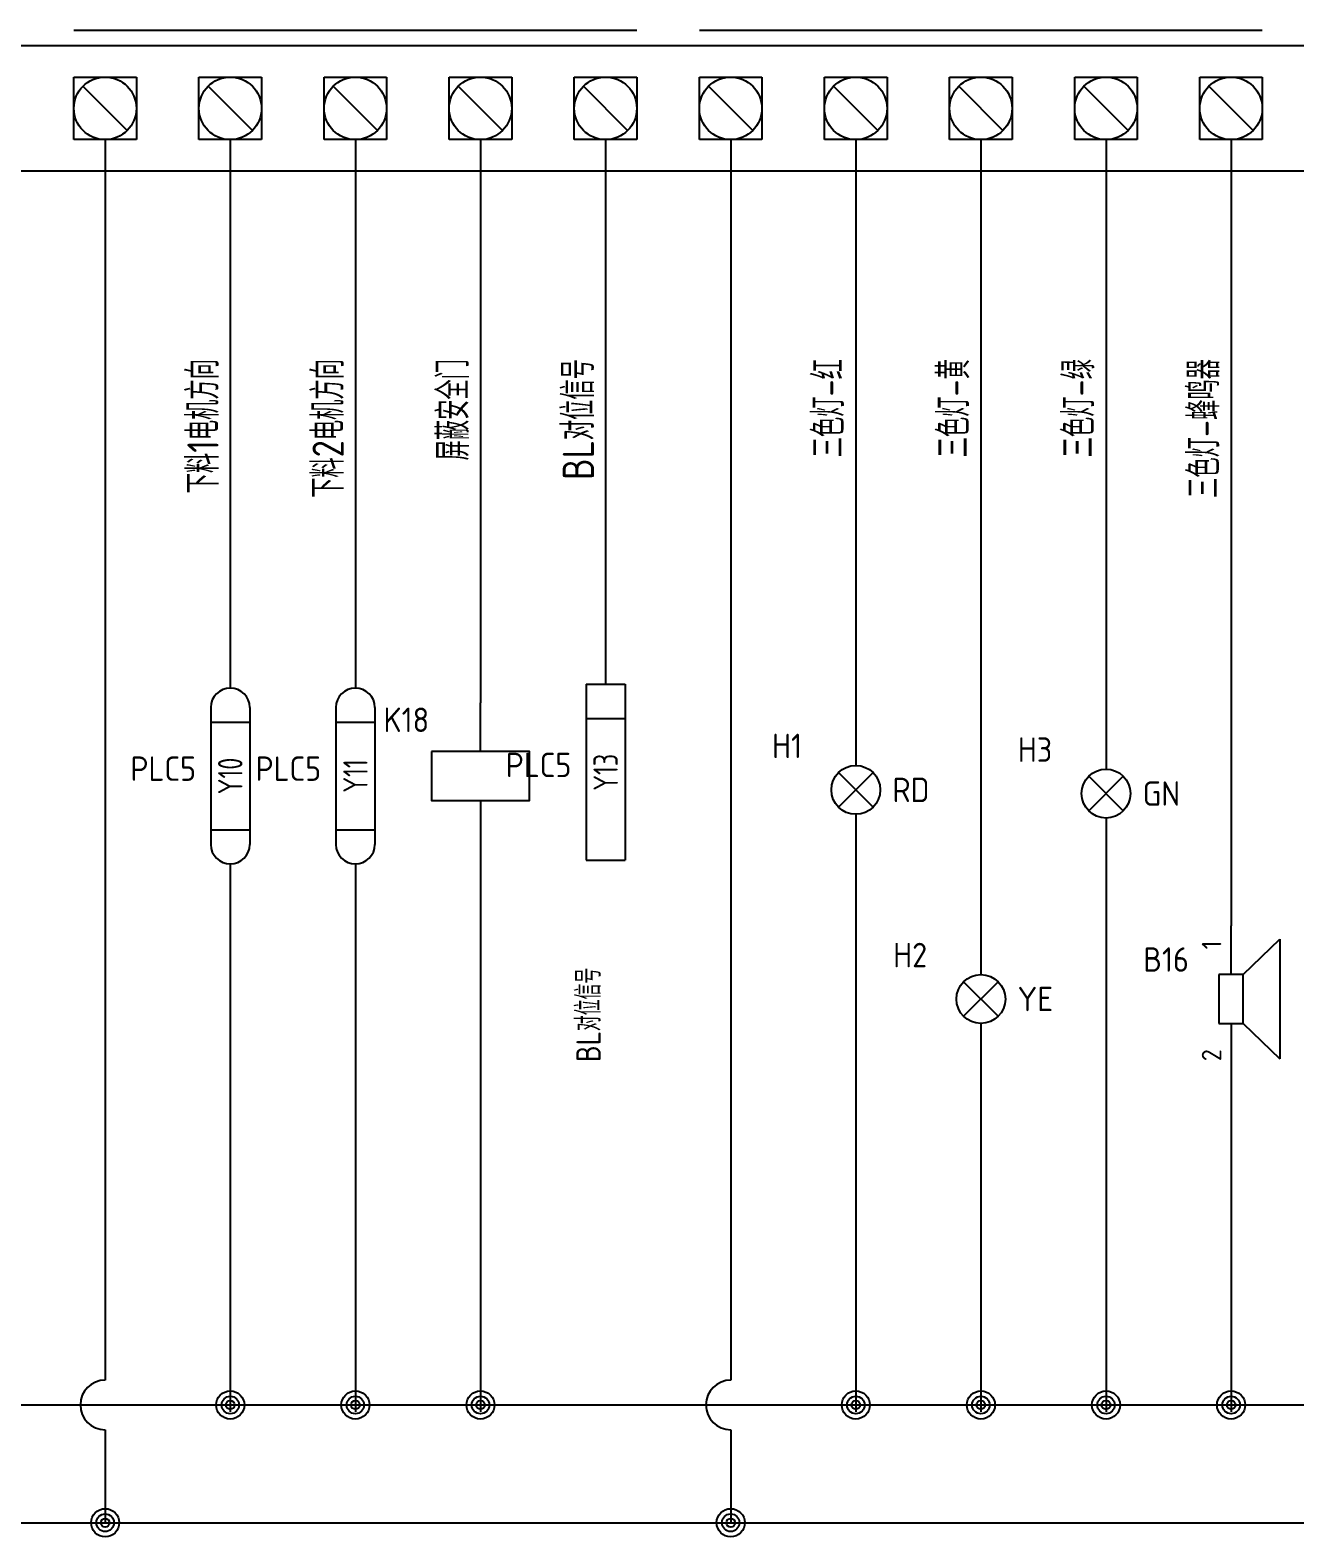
# Model space of a CAD drawing. Header units: millimetres. Extents: x 2022 to 2659, y 1263 to 1597.
# Drawn here: x 2340 to 2469.4, y 1264.4 to 1418.6 of the extents above; entities that cross this region are included whole.
import ezdxf
from ezdxf.enums import TextEntityAlignment as Align

# ---------------------------------------------------------------- set-up
doc = ezdxf.new("R2010")
doc.units = ezdxf.units.MM
for name, color, linetype in [('DESC', 150, 'Continuous'), ('MISC', 7, 'Continuous'), ('SYMS', 7, 'Continuous'), ('TAGS', 150, 'Continuous'), ('TERMS', 123, 'Continuous'), ('WIRES', 7, 'Continuous')]:
    doc.layers.add(name, color=color, linetype=linetype)
doc.styles.add('WD_IEC', font='ISOCP2.shx', dxfattribs={"height": 4, "bigfont": 'gbcbig.shx'})

# ---------------------------------------------------------------- blocks, each defined once
blk = doc.blocks.new('WDDOT')
for radius in [0.72, 0.449, 0.223]:
    blk.add_circle((0, 0), radius)
blk = doc.blocks.new('PLCIOO2TV')
for p, q in [((-2, 7), (-2, -7)), ((2, 7), (2, -7)), ((-2, 5.5), (2, 5.5)), ((-2, -5.5), (2, -5.5))]:
    blk.add_line(p, q)
for centre, start, end in [((0, 7), 0, 180), ((0, -7), 180, 0)]:
    blk.add_arc(centre, 2, start, end)
at = {"style": 'WD_IEC', "width": 0.9}
blk.add_attdef('TERMDESC01R', text='', height=2, rotation=90, dxfattribs=at).set_placement((2.25, 10), align=Align.TOP_LEFT)
at = {"style": 'WD_IEC', "width": 0.8}
for tag, height, p in [('TERM01R', 2, (0, 7.25)), ('TAGA01', 2.5, (0, 0)), ('TERM01L', 2, (0, -7.25))]:
    blk.add_attdef(tag, text='', height=height, rotation=90, dxfattribs=at).set_placement(p, align=Align.MIDDLE)
for tag, p in [('INST', (-3.5, 6.5)), ('LOC', (-3.5, 3))]:
    blk.add_attdef(tag, text='', height=2.5, dxfattribs=at).set_placement(p, align=Align.RIGHT)
at = {"style": 'WD_IEC', "flags": 1}
for tag, p in [('X2TERM01R', (0, 9)), ('X8TERM01L', (0, -9))]:
    blk.add_attdef(tag, p, '', height=0.16, dxfattribs=at)
at = {"style": 'WD_IEC', "width": 0.9}
blk.add_attdef('LINE1', text='', height=2.5, rotation=90, dxfattribs=at).set_placement((4.41, 1), align=Align.CENTER)
blk.add_attdef('LINE2', text='', height=2.5, rotation=90, dxfattribs=at).set_placement((5.02, 1), align=Align.TOP_CENTER)
at = {"style": 'WD_IEC'}
for tag, p in [('TAG1', (-3.5, -0.5)), ('XREF', (-3.5, -4.5))]:
    blk.add_attdef(tag, text='', height=2.5, dxfattribs=at).set_placement(p, align=Align.RIGHT)
at = {"linetype": 'Continuous', "style": 'WD_IEC', "flags": 9}
for tag, p in [('ASSYCODE', (-2.39, -1.18)), ('FAMILY', (-2.39, -7.68))]:
    blk.add_attdef(tag, text='', height=0.16, rotation=90, dxfattribs=at).set_placement(p, align=Align.CENTER)
at = {"style": 'WD_IEC', "width": 0.9}
blk.add_attdef('TERMDESC01L', text='', height=2, rotation=90, dxfattribs=at).set_placement((2.25, -10), align=Align.TOP_RIGHT)
at = {"style": 'WD_IEC'}
for tag, width, p in [('MFG', 0.8, (-7, -20)), ('DESC', 0.8, (-4, -20)), ('DESCA01', 0.9, (-0.5, -20)), ('DESCB01', 0.9, (2.5, -20)), ('DESCC01', 0.9, (5.5, -20)), ('DESCD01', 0.9, (8.5, -20)), ('DESCE01', 0.9, (11.5, -20)), ('CAT', 0.9, (-7, -27))]:
    blk.add_attdef(tag, text='', height=2.5, rotation=90, dxfattribs=dict(at, width=width)).set_placement(p, align=Align.RIGHT)
blk = doc.blocks.new('VCR1')
for p, q in [((0, 2.5), (0, 7.5)), ((0, -2.5), (0, -7.5))]:
    blk.add_line(p, q)
blk.add_lwpolyline([(-5, 2.5), (-5, -2.5), (5, -2.5), (5, 2.5)], close=True)
at = {"style": 'WD_IEC'}
for tag, p in [('INST', (-5.25, 11.5)), ('LOC', (-5.25, 8)), ('TAG1', (-5.25, 4.5)), ('DESC1', (-5.25, -6.85)), ('DESC2', (-5.25, -10.35)), ('DESC3', (-5.25, -13.85))]:
    blk.add_attdef(tag, text='', height=2.5, dxfattribs=at).set_placement(p, align=Align.RIGHT)
at = {"style": 'WD_IEC', "flags": 1}
for tag, p, height in [('X2TERM01', (0, 7.5), 0.32), ('X4LINK', (-5, 0), 0.32), ('X1LINK', (5, 0), 0.32), ('ASSYCODE', (1, -4), 1), ('FAMILY', (1, -5.5), 1), ('CATDESC', (1, -7), 1), ('X8TERM02', (0, -7.5), 0.32)]:
    blk.add_attdef(tag, p, '', height=height, dxfattribs=at)
at = {"style": 'WD_IEC'}
blk.add_attdef('TERM01', text='', height=2, rotation=90, dxfattribs=at).set_placement((-1, 7.5), align=Align.RIGHT)
at = {"style": 'WD_IEC', "flags": 9}
for tag, p in [('MFG', (-6, 1)), ('CAT', (-6, -1.5))]:
    blk.add_attdef(tag, text='', height=1.5, dxfattribs=at).set_placement(p, align=Align.RIGHT)
at = {"style": 'WD_IEC'}
blk.add_attdef('TERM02', (-1, -7.5), '', height=2, rotation=90, dxfattribs=at)
at = {"lineweight": 9, "style": 'WD_IEC'}
for tag, p in [('NO', (-5.5, -16.5)), ('NC', (-5.5, -20))]:
    blk.add_attdef(tag, text='', height=2.5, dxfattribs=at).set_placement(p, align=Align.TOP_RIGHT)
for tag, p in [('XREFNO', (-4, -16.5)), ('XREFNC', (-4, -20))]:
    blk.add_attdef(tag, text='', height=2.5, dxfattribs=at).set_placement(p, align=Align.TOP_LEFT)
blk = doc.blocks.new('PLCIO_XINJIE60T6')
for p, q in [((11.78, -25.4), (83.78, -25.4)), ((91.78, -25.4), (163.78, -25.4)), ((338.08, -27.4), (-104.22, -27.4)), ((11.78, -39.4), (11.78, -31.4)), ((11.78, -39.4), (11.78, -31.4)), ((11.78, -31.4), (19.78, -31.4)), ((11.78, -31.4), (19.78, -31.4)), ((12.95, -32.57), (18.61, -38.23)), ((19.78, -31.4), (19.78, -39.4)), ((19.78, -31.4), (19.78, -39.4)), ((27.78, -31.4), (35.78, -31.4)), ((27.78, -31.4), (35.78, -31.4)), ((27.78, -39.4), (27.78, -31.4)), ((27.78, -39.4), (27.78, -31.4)), ((28.95, -32.57), (34.61, -38.23)), ((35.78, -31.4), (35.78, -39.4)), ((35.78, -31.4), (35.78, -39.4)), ((43.78, -31.4), (51.78, -31.4)), ((43.78, -31.4), (51.78, -31.4)), ((43.78, -39.4), (43.78, -31.4)), ((43.78, -39.4), (43.78, -31.4)), ((44.95, -32.57), (50.61, -38.23)), ((51.78, -31.4), (51.78, -39.4)), ((51.78, -31.4), (51.78, -39.4)), ((59.78, -31.4), (67.78, -31.4)), ((59.78, -31.4), (67.78, -31.4)), ((59.78, -39.4), (59.78, -31.4)), ((59.78, -39.4), (59.78, -31.4)), ((60.95, -32.57), (66.61, -38.23)), ((67.78, -31.4), (67.78, -39.4)), ((67.78, -31.4), (67.78, -39.4)), ((75.78, -31.4), (83.78, -31.4)), ((75.78, -31.4), (83.78, -31.4)), ((75.78, -39.4), (75.78, -31.4)), ((75.78, -39.4), (75.78, -31.4)), ((76.95, -32.57), (82.61, -38.23)), ((83.78, -31.4), (83.78, -39.4)), ((83.78, -31.4), (83.78, -39.4)), ((91.78, -39.4), (91.78, -31.4)), ((91.78, -39.4), (91.78, -31.4)), ((91.78, -31.4), (99.78, -31.4)), ((91.78, -31.4), (99.78, -31.4)), ((92.95, -32.57), (98.61, -38.23)), ((99.78, -31.4), (99.78, -39.4)), ((99.78, -31.4), (99.78, -39.4)), ((107.78, -31.4), (115.78, -31.4)), ((107.78, -31.4), (115.78, -31.4)), ((107.78, -39.4), (107.78, -31.4)), ((107.78, -39.4), (107.78, -31.4)), ((108.95, -32.57), (114.61, -38.23)), ((115.78, -31.4), (115.78, -39.4)), ((115.78, -31.4), (115.78, -39.4)), ((123.78, -31.4), (131.78, -31.4)), ((123.78, -31.4), (131.78, -31.4)), ((123.78, -39.4), (123.78, -31.4)), ((123.78, -39.4), (123.78, -31.4)), ((124.95, -32.57), (130.61, -38.23)), ((131.78, -31.4), (131.78, -39.4)), ((131.78, -31.4), (131.78, -39.4)), ((139.78, -31.4), (147.78, -31.4)), ((139.78, -31.4), (147.78, -31.4)), ((139.78, -39.4), (139.78, -31.4)), ((139.78, -39.4), (139.78, -31.4)), ((140.95, -32.57), (146.61, -38.23)), ((147.78, -31.4), (147.78, -39.4)), ((147.78, -31.4), (147.78, -39.4)), ((155.78, -31.4), (163.78, -31.4)), ((155.78, -31.4), (163.78, -31.4)), ((155.78, -39.4), (155.78, -31.4)), ((155.78, -39.4), (155.78, -31.4)), ((156.95, -32.57), (162.61, -38.23)), ((163.78, -31.4), (163.78, -39.4)), ((163.78, -31.4), (163.78, -39.4)), ((19.78, -39.4), (11.78, -39.4)), ((19.78, -39.4), (11.78, -39.4)), ((35.78, -39.4), (27.78, -39.4)), ((35.78, -39.4), (27.78, -39.4)), ((51.78, -39.4), (43.78, -39.4)), ((51.78, -39.4), (43.78, -39.4)), ((67.78, -39.4), (59.78, -39.4)), ((67.78, -39.4), (59.78, -39.4)), ((83.78, -39.4), (75.78, -39.4)), ((83.78, -39.4), (75.78, -39.4)), ((99.78, -39.4), (91.78, -39.4)), ((99.78, -39.4), (91.78, -39.4)), ((115.78, -39.4), (107.78, -39.4)), ((115.78, -39.4), (107.78, -39.4)), ((131.78, -39.4), (123.78, -39.4)), ((131.78, -39.4), (123.78, -39.4)), ((147.78, -39.4), (139.78, -39.4)), ((147.78, -39.4), (139.78, -39.4)), ((163.78, -39.4), (155.78, -39.4)), ((163.78, -39.4), (155.78, -39.4)), ((-344.22, -43.4), (334.08, -43.4))]:
    blk.add_line(p, q)
for centre in [(15.78, -35.4), (31.78, -35.4), (47.78, -35.4), (63.78, -35.4), (79.78, -35.4), (95.78, -35.4), (111.78, -35.4), (127.78, -35.4), (143.78, -35.4), (159.78, -35.4)]:
    blk.add_circle(centre, 4)
at = {"style": 'WD_IEC'}
for tag, p, width in [('DESCA47', (-241.71, 60.53), 0.9), ('DESCB47', (-234.72, 60.53), 0.9), ('DESCA48', (-225.71, 60.53), 0.9), ('DESCB48', (-218.72, 60.53), 0.9), ('DESCA49', (-209.71, 60.53), 0.9), ('DESCB49', (-202.72, 60.53), 0.9), ('DESCA50', (-193.71, 60.53), 0.9), ('DESCB50', (-186.72, 60.53), 0.9), ('DESCA52', (-161.71, 60.53), 0.9), ('DESCB52', (-154.72, 60.53), 0.9), ('DESCA53', (-145.71, 60.53), 0.9), ('DESCB53', (-138.72, 60.53), 0.9), ('DESCA54', (-129.71, 60.53), 0.9), ('DESCB54', (-122.72, 60.53), 0.9), ('DESCA55', (-113.71, 60.53), 0.9), ('DESCB55', (-106.72, 60.53), 0.9), ('DESCA56', (-97.71, 60.53), 0.9), ('DESCB56', (-90.72, 60.53), 0.9), ('DESCA57', (-81.71, 60.53), 0.9), ('DESCB57', (-74.72, 60.53), 0.9), ('DESCA58', (-65.71, 60.53), 0.9), ('DESCB58', (-58.72, 60.53), 0.9), ('DESCA59', (-49.71, 60.53), 0.9), ('DESCB59', (-42.72, 60.53), 0.9), ('DESCA60', (-33.71, 60.53), 0.9), ('DESCB60', (-26.72, 60.53), 0.9), ('DESCA62', (-1.71, 60.53), 0.9), ('DESCB62', (5.28, 60.53), 0.9), ('DESCA63', (14.29, 60.53), 0.9), ('DESCB63', (21.28, 60.53), 0.9), ('DESCA64', (30.29, 60.53), 0.9), ('DESCB64', (37.28, 60.53), 0.9), ('DESCA65', (46.29, 60.53), 0.9), ('DESCB65', (53.28, 60.53), 0.9), ('DESCA66', (62.29, 60.53), 0.9), ('DESCB66', (69.28, 60.53), 0.9), ('DESCA67', (78.29, 60.53), 0.9), ('DESCB67', (85.28, 60.53), 0.9), ('DESCA68', (94.29, 60.53), 0.9), ('DESCB68', (101.28, 60.53), 0.9), ('DESCA69', (110.29, 60.53), 0.9), ('DESCB69', (117.28, 60.53), 0.9), ('DESCA70', (126.29, 60.53), 0.9), ('DESCB70', (133.28, 60.53), 0.9), ('DESCA72', (158.29, 60.53), 0.9), ('DESCB72', (165.28, 60.53), 0.9), ('DESCA73', (174.29, 60.53), 0.9), ('DESCB73', (181.28, 60.53), 0.9), ('DESCA74', (190.29, 60.53), 0.9), ('DESCB74', (197.28, 60.53), 0.9), ('DESCA75', (206.29, 60.53), 0.9), ('DESCB75', (213.28, 60.53), 0.9), ('DESCA76', (222.29, 60.53), 0.9), ('DESCB76', (229.28, 60.53), 0.9), ('DESCA77', (238.29, 60.53), 0.9), ('DESCB77', (245.28, 60.53), 0.9), ('DESCA78', (254.29, 60.53), 0.9), ('DESCB78', (261.28, 60.53), 0.9), ('DESCA79', (270.29, 60.53), 0.9), ('DESCB79', (277.28, 60.53), 0.9), ('DESCA80', (286.29, 60.53), 0.9), ('DESCB80', (293.28, 60.53), 0.9), ('DESCA82', (318.29, 60.53), 0.9), ('DESCB82', (325.28, 60.53), 0.9), ('DESCA51', (-177.71, 60.53), 0.9), ('DESCB51', (-170.72, 60.53), 0.9), ('DESCA61', (-17.71, 60.53), 0.9), ('DESCB61', (-10.72, 60.53), 0.9), ('DESCA71', (142.29, 60.53), 0.9), ('DESCB71', (149.28, 60.53), 0.9), ('DESCA81', (302.29, 60.53), 0.9), ('DESCB81', (309.28, 60.53), 0.9), ('WDTAGALT', (-386.22, -15.4), 0.8)]:
    blk.add_attdef(tag, p, '', height=4, rotation=90, dxfattribs=dict(at, width=width))
at = {"style": 'WD_IEC', "width": 0.9}
for tag, p in [('TERM41', (-334.22, 33.83)), ('TERM42', (-318.22, 33.83)), ('TERM43', (-302.22, 33.83)), ('TERM44', (-286.22, 33.83)), ('TERM45', (-270.22, 33.83)), ('TERM46', (-254.22, 33.83)), ('TERM47', (-238.22, 33.83)), ('TERM48', (-222.22, 33.83)), ('TERM49', (-206.22, 33.83)), ('TERM50', (-190.22, 33.83)), ('TERM51', (-174.22, 33.83)), ('TERM52', (-158.22, 33.83)), ('TERM53', (-142.22, 33.83)), ('TERM54', (-126.22, 33.83)), ('TERM55', (-110.22, 33.83)), ('TERM56', (-94.22, 33.83)), ('TERM57', (-78.22, 33.83)), ('TERM58', (-62.22, 33.83)), ('TERM59', (-46.22, 33.83)), ('TERM60', (-30.22, 33.83)), ('TERM61', (-14.22, 33.83)), ('TERM62', (1.78, 33.83)), ('TERM63', (17.78, 33.83)), ('TERM64', (33.78, 33.83)), ('TERM65', (49.78, 33.83)), ('TERM66', (65.78, 33.83)), ('TERM67', (81.78, 33.83)), ('TERM68', (97.78, 33.83)), ('TERM69', (113.78, 33.83)), ('TERM70', (129.78, 33.83)), ('TERM71', (145.78, 33.83)), ('TERM72', (161.78, 33.83)), ('TERM73', (177.78, 33.83)), ('TERM74', (193.78, 33.83)), ('TERM75', (209.78, 33.83)), ('TERM76', (225.78, 33.83)), ('TERM77', (241.78, 33.83)), ('TERM78', (257.78, 33.83)), ('TERM79', (273.78, 33.83)), ('TERM80', (289.78, 33.83)), ('TERM81', (305.78, 33.83)), ('TERM82', (321.78, 33.83))]:
    blk.add_attdef(tag, text='', height=2.5, rotation=90, dxfattribs=at).set_placement(p, align=Align.TOP_LEFT)
at = {"style": 'WD_IEC', "flags": 1}
for tag, p in [('X2TERM41', (-336.22, 32.6)), ('X2TERM42', (-320.22, 32.6)), ('X2TERM43', (-304.22, 32.6)), ('X2TERM44', (-288.22, 32.6)), ('X2TERM45', (-272.22, 32.6)), ('X2TERM46', (-256.22, 32.6)), ('X2TERM47', (-240.22, 32.6)), ('X2TERM48', (-224.22, 32.6)), ('X2TERM49', (-208.22, 32.6)), ('X2TERM50', (-192.22, 32.6)), ('X2TERM51', (-176.22, 32.6)), ('X2TERM52', (-160.22, 32.6)), ('X2TERM53', (-144.22, 32.6)), ('X2TERM54', (-128.22, 32.6)), ('X2TERM55', (-112.22, 32.6)), ('X2TERM56', (-96.22, 32.6)), ('X2TERM57', (-80.22, 32.6)), ('X2TERM58', (-64.22, 32.6)), ('X2TERM59', (-48.22, 32.6)), ('X2TERM60', (-32.22, 32.6)), ('X2TERM61', (-16.22, 32.6)), ('X2TERM62', (-0.22, 32.6)), ('X2TERM63', (15.78, 32.6)), ('X2TERM64', (31.78, 32.6)), ('X2TERM65', (47.78, 32.6)), ('X2TERM66', (63.78, 32.6)), ('X2TERM67', (79.78, 32.6)), ('X2TERM68', (95.78, 32.6)), ('X2TERM69', (111.78, 32.6)), ('X2TERM70', (127.78, 32.6)), ('X2TERM71', (143.78, 32.6)), ('X2TERM72', (159.78, 32.6)), ('X2TERM73', (175.78, 32.6)), ('X2TERM74', (191.78, 32.6)), ('X2TERM75', (207.78, 32.6)), ('X2TERM76', (223.78, 32.6)), ('X2TERM77', (239.78, 32.6)), ('X2TERM78', (255.78, 32.6)), ('X2TERM79', (271.78, 32.6)), ('X2TERM80', (287.78, 32.6)), ('X2TERM81', (303.78, 32.6)), ('X2TERM82', (319.78, 32.6)), ('X8TERM01', (-336.22, -39.4)), ('X8TERM02', (-320.22, -39.4)), ('X8TERM03', (-304.22, -39.4)), ('X8TERM04', (-288.22, -39.4)), ('X8TERM05', (-272.22, -39.4)), ('X8TERM06', (-256.22, -39.4)), ('X8TERM07', (-240.22, -39.4)), ('X8TERM08', (-224.22, -39.4)), ('X8TERM09', (-208.22, -39.4)), ('X8TERM10', (-192.22, -39.4)), ('X8TERM11', (-176.22, -39.4)), ('X8TERM12', (-160.22, -39.4)), ('X8TERM13', (-144.22, -39.4)), ('X8TERM14', (-128.22, -39.4)), ('X8TERM15', (-112.22, -39.4)), ('X8TERM16', (-96.22, -39.4)), ('X8TERM17', (-80.22, -39.4)), ('X8TERM18', (-64.22, -39.4)), ('X8TERM19', (-48.22, -39.4)), ('X8TERM20', (-32.22, -39.4)), ('X8TERM21', (-16.22, -39.4)), ('X8TERM22', (-0.22, -39.4)), ('X8TERM23', (15.78, -39.4)), ('X8TERM24', (31.78, -39.4)), ('X8TERM25', (47.78, -39.4)), ('X8TERM26', (63.78, -39.4)), ('X8TERM27', (79.78, -39.4)), ('X8TERM28', (95.78, -39.4)), ('X8TERM29', (111.78, -39.4)), ('X8TERM30', (127.78, -39.4)), ('X8TERM31', (143.78, -39.4)), ('X8TERM32', (159.78, -39.4)), ('X8TERM33', (175.78, -39.4)), ('X8TERM34', (191.78, -39.4)), ('X8TERM35', (207.78, -39.4)), ('X8TERM36', (223.78, -39.4)), ('X8TERM37', (239.78, -39.4)), ('X8TERM38', (255.78, -39.4)), ('X8TERM39', (271.78, -39.4)), ('X8TERM40', (287.78, -39.4)), ('X8TERM41', (303.78, -39.4)), ('X8TERM42', (319.78, -39.4))]:
    blk.add_attdef(tag, p, '', height=0.35, rotation=90, dxfattribs=at)
at = {"style": 'WD_IEC', "width": 0.9}
for tag, p in [('TERMDESC41', (-336.22, 16.6)), ('TERMDESC42', (-320.22, 16.6)), ('TERMDESC43', (-304.22, 16.6)), ('TERMDESC44', (-288.22, 16.6)), ('TERMDESC45', (-272.22, 16.6)), ('TERMDESC46', (-256.22, 16.6)), ('TAGA47', (-240.22, 16.6)), ('TAGA48', (-224.22, 16.6)), ('TAGA49', (-208.22, 16.6)), ('TAGA50', (-192.22, 16.6)), ('TAGA51', (-176.22, 16.6)), ('TAGA52', (-160.22, 16.6)), ('TAGA53', (-144.22, 16.6)), ('TAGA54', (-128.22, 16.6)), ('TAGA55', (-112.22, 16.6)), ('TAGA56', (-96.22, 16.6)), ('TAGA57', (-80.22, 16.6)), ('TAGA58', (-64.22, 16.6)), ('TAGA59', (-48.22, 16.6)), ('TAGA60', (-32.22, 16.6)), ('TAGA61', (-16.22, 16.6)), ('TAGA62', (-0.22, 16.6)), ('TAGA63', (15.78, 16.6)), ('TAGA64', (31.78, 16.6)), ('TAGA65', (47.78, 16.6)), ('TAGA66', (63.78, 16.6)), ('TAGA67', (79.78, 16.6)), ('TAGA68', (95.78, 16.6)), ('TAGA69', (111.78, 16.6)), ('TAGA70', (127.78, 16.6)), ('TAGA71', (143.78, 16.6)), ('TAGA72', (159.78, 16.6)), ('TAGA73', (175.78, 16.6)), ('TAGA74', (191.78, 16.6)), ('TAGA75', (207.78, 16.6)), ('TAGA76', (223.78, 16.6)), ('TAGA77', (239.78, 16.6)), ('TAGA78', (255.78, 16.6)), ('TAGA79', (271.78, 16.6)), ('TAGA80', (287.78, 16.6)), ('TAGA81', (303.78, 16.6)), ('TAGA82', (319.78, 16.6))]:
    blk.add_attdef(tag, text='', height=3.5, rotation=90, dxfattribs=at).set_placement(p, align=Align.MIDDLE_RIGHT)
at = {"linetype": 'Continuous', "style": 'WD_IEC', "flags": 9}
for tag, p in [('ASSYCODE', (-375.21, 3.96)), ('FAMILY', (-374.43, 3.99))]:
    blk.add_attdef(tag, text='', height=0.32, rotation=90, dxfattribs=at).set_placement(p, align=Align.CENTER)
at = {"style": 'WD_IEC'}
for tag, p in [('LINE1', (-366.93, -3.4)), ('LINE2', (-361.93, -3.4)), ('TAG1', (-352.22, -3.4))]:
    blk.add_attdef(tag, text='', height=3.5, rotation=90, dxfattribs=at).set_placement(p, align=Align.CENTER)
for tag, width, p in [('INST', 0.8, (-382.38, -3.4)), ('LOC', 0.8, (-378.94, -3.4)), ('MFG', 0.8, (-374.93, -3.4)), ('CAT', 0.9, (-371.43, -3.4)), ('DESC', 0.8, (-357.88, -3.4))]:
    blk.add_attdef(tag, text='', height=2.5, rotation=90, dxfattribs=dict(at, width=width)).set_placement(p, align=Align.CENTER)
at = {"style": 'WD_IEC', "width": 0.9}
for tag, p in [('TERMDESC01', (-336.22, -22.84)), ('TERMDESC02', (-320.22, -22.84)), ('TERMDESC03', (-304.22, -22.84)), ('TERMDESC04', (-288.22, -22.84)), ('TERMDESC05', (-272.22, -22.84)), ('TERMDESC06', (-256.22, -22.84)), ('TERMDESC07', (-240.22, -22.84)), ('TERMDESC08', (-224.22, -22.84)), ('TERMDESC09', (-208.22, -22.84)), ('TERMDESC13', (-144.22, -22.84)), ('TERMDESC15', (-112.22, -22.84)), ('TERMDESC17', (-80.22, -22.84)), ('TERMDESC20', (-32.22, -22.84)), ('TERMDESC23', (15.78, -22.84)), ('TERMDESC28', (95.78, -22.84)), ('TERMDESC33', (175.78, -22.84)), ('TERMDESC38', (255.78, -22.84)), ('TERMDESC11', (-176.22, -22.84)), ('TAGA22', (-0.22, -22.84)), ('TAGA24', (31.78, -22.84)), ('TAGA25', (47.78, -22.84)), ('TAGA26', (63.78, -22.84)), ('TAGA27', (79.78, -22.84)), ('TAGA29', (111.78, -22.84)), ('TAGA30', (127.78, -22.84)), ('TAGA32', (159.78, -22.84)), ('TAGA34', (191.78, -22.84)), ('TAGA35', (207.78, -22.84)), ('TAGA36', (223.78, -22.84)), ('TAGA37', (239.78, -22.84)), ('TAGA39', (271.78, -22.84)), ('TAGA40', (287.78, -22.84)), ('TAGA42', (319.78, -22.84)), ('TAGA10', (-192.22, -22.84)), ('TAGA12', (-160.22, -22.84)), ('TAGA14', (-128.22, -22.84)), ('TAGA16', (-96.22, -22.84)), ('TAGA18', (-64.22, -22.84)), ('TAGA19', (-48.22, -22.84)), ('TAGA21', (-16.22, -22.84)), ('TAGA31', (143.78, -22.84)), ('TAGA41', (303.78, -22.84))]:
    blk.add_attdef(tag, text='', height=3.5, rotation=90, dxfattribs=at).set_placement(p, align=Align.MIDDLE_LEFT)
for tag, p in [('TERM01', (-334.22, -40.31)), ('TERM02', (-318.22, -40.44)), ('TERM03', (-302.22, -40.44)), ('TERM04', (-286.22, -40.44)), ('TERM05', (-270.22, -40.44)), ('TERM06', (-254.22, -40.44)), ('TERM07', (-238.22, -40.44)), ('TERM08', (-222.22, -40.44)), ('TERM09', (-206.22, -40.44)), ('TERM10', (-190.22, -40.44)), ('TERM11', (-174.22, -40.44)), ('TERM12', (-158.22, -40.44)), ('TERM13', (-142.22, -40.44)), ('TERM14', (-126.22, -40.44)), ('TERM15', (-110.22, -40.44)), ('TERM16', (-94.22, -40.44)), ('TERM17', (-78.22, -40.44)), ('TERM18', (-62.22, -40.44)), ('TERM19', (-46.22, -40.44)), ('TERM20', (-30.22, -40.44)), ('TERM21', (-14.22, -40.44)), ('TERM22', (1.78, -40.44)), ('TERM23', (17.78, -40.44)), ('TERM24', (33.78, -40.44)), ('TERM25', (49.78, -40.44)), ('TERM26', (65.78, -40.44)), ('TERM27', (81.78, -40.44)), ('TERM28', (97.78, -40.44)), ('TERM29', (113.78, -40.44)), ('TERM30', (129.78, -40.44)), ('TERM31', (145.78, -40.44)), ('TERM32', (161.78, -40.44)), ('TERM33', (177.78, -40.44)), ('TERM34', (193.78, -40.44)), ('TERM35', (209.78, -40.44)), ('TERM36', (225.78, -40.44)), ('TERM37', (241.78, -40.44)), ('TERM38', (257.78, -40.44)), ('TERM39', (273.78, -40.44)), ('TERM40', (289.78, -40.44)), ('TERM41', (305.78, -40.44)), ('TERM42', (321.78, -40.44))]:
    blk.add_attdef(tag, text='', height=2.5, rotation=90, dxfattribs=at).set_placement(p, align=Align.TOP_RIGHT)
for tag, p in [('DESCA10', (-193.71, -67.47)), ('DESCB10', (-186.72, -67.47)), ('DESCA12', (-161.71, -67.47)), ('DESCB12', (-154.72, -67.47)), ('DESCA14', (-129.71, -67.47)), ('DESCB14', (-122.72, -67.47)), ('DESCA16', (-97.71, -67.47)), ('DESCB16', (-90.72, -67.47)), ('DESCA18', (-65.71, -67.47)), ('DESCB18', (-58.72, -67.47)), ('DESCA19', (-49.71, -67.47)), ('DESCB19', (-42.72, -67.47)), ('DESCA21', (-17.71, -67.47)), ('DESCB21', (-10.72, -67.47)), ('DESCA22', (-1.71, -67.47)), ('DESCB22', (5.28, -67.47)), ('DESCA24', (30.29, -67.47)), ('DESCB24', (37.28, -67.47)), ('DESCA25', (46.29, -67.47)), ('DESCB25', (53.28, -67.47)), ('DESCA26', (62.29, -67.47)), ('DESCB26', (69.28, -67.47)), ('DESCA27', (78.29, -67.47)), ('DESCB27', (85.28, -67.47)), ('DESCA29', (110.29, -67.47)), ('DESCB29', (117.28, -67.47)), ('DESCA30', (126.29, -67.47)), ('DESCB30', (133.28, -67.47)), ('DESCA31', (142.29, -67.47)), ('DESCB31', (149.28, -67.47)), ('DESCA32', (158.29, -67.47)), ('DESCB32', (165.28, -67.47)), ('DESCA34', (190.29, -67.47)), ('DESCB34', (197.28, -67.47)), ('DESCA35', (206.29, -67.47)), ('DESCB35', (213.28, -67.47)), ('DESCA36', (222.29, -67.47)), ('DESCB36', (229.28, -67.47)), ('DESCA37', (238.29, -67.47)), ('DESCB37', (245.28, -67.47)), ('DESCA39', (270.29, -67.47)), ('DESCB39', (277.28, -67.47)), ('DESCA40', (286.29, -67.47)), ('DESCB40', (293.28, -67.47)), ('DESCA41', (302.29, -67.47)), ('DESCB41', (309.28, -67.47)), ('DESCA42', (318.29, -67.47)), ('DESCB42', (325.28, -67.47))]:
    blk.add_attdef(tag, text='', height=4, rotation=90, dxfattribs=at).set_placement(p, align=Align.RIGHT)
blk = doc.blocks.new('VLT1R')
for p, q in [((0, 7.5), (0, 2.5)), ((-1.77, -1.77), (1.77, 1.77)), ((1.77, -1.77), (-1.77, 1.77)), ((0, -2.5), (0, -7.5))]:
    blk.add_line(p, q)
blk.add_circle((0, 0), 2.5)
at = {"style": 'WD_IEC'}
for tag, p in [('INST', (-5.5, 10.25)), ('LOC', (-5.5, 6.75)), ('TAG1', (-5.5, 3.25)), ('DESC1', (-5.5, -6.35)), ('DESC2', (-5.5, -9.85)), ('DESC3', (-5.5, -13.35))]:
    blk.add_attdef(tag, text='', height=2.5, dxfattribs=at).set_placement(p, align=Align.RIGHT)
at = {"style": 'WD_IEC', "flags": 1}
for tag, p, height in [('X2TERM01', (0, 7.5), 0.32), ('X4LINK', (-3, 0), 0.32), ('X1LINK', (3, 0), 0.32), ('ASSYCODE', (1, -4), 1), ('FAMILY', (1, -5.5), 1), ('CATDESC', (1, -7), 1), ('X8TERM02', (0, -7.5), 0.32)]:
    blk.add_attdef(tag, p, '', height=height, dxfattribs=at)
at = {"style": 'WD_IEC'}
blk.add_attdef('TERM01', text='', height=2, rotation=90, dxfattribs=at).set_placement((-1, 7.5), align=Align.RIGHT)
at = {"style": 'WD_IEC', "flags": 9}
for tag, p in [('MFG', (-6, -0.25)), ('CAT', (-6, -2.75))]:
    blk.add_attdef(tag, text='', height=1.5, dxfattribs=at).set_placement(p, align=Align.RIGHT)
at = {"style": 'WD_IEC'}
blk.add_attdef('TERM02', (-1, -7.5), '', height=2, rotation=90, dxfattribs=at)
at = {"lineweight": 13, "style": 'WD_IEC'}
blk.add_attdef('COLOR', text='', height=2.5, dxfattribs=at).set_placement((3.75, 0), align=Align.MIDDLE_LEFT)
at = {"lineweight": 15, "style": 'WD_IEC'}
for tag, p in [('XREF', (-5.5, -18)), ('WDTAGALT', (-5.5, -22))]:
    blk.add_attdef(tag, text='', height=2.5, dxfattribs=at).set_placement(p, align=Align.RIGHT)
blk = doc.blocks.new('VLT1Y')
for p, q in [((0, 7.5), (0, 2.5)), ((-1.77, -1.77), (1.77, 1.77)), ((1.77, -1.77), (-1.77, 1.77)), ((0, -2.5), (0, -7.5))]:
    blk.add_line(p, q)
blk.add_circle((0, 0), 2.5)
at = {"style": 'WD_IEC'}
for tag, p in [('INST', (-5.5, 10.25)), ('LOC', (-5.5, 6.75)), ('TAG1', (-5.5, 3.25)), ('DESC1', (-5.5, -6.35)), ('DESC2', (-5.5, -9.85)), ('DESC3', (-5.5, -13.35))]:
    blk.add_attdef(tag, text='', height=2.5, dxfattribs=at).set_placement(p, align=Align.RIGHT)
at = {"style": 'WD_IEC', "flags": 1}
for tag, p, height in [('X2TERM01', (0, 7.5), 0.32), ('X4LINK', (-3, 0), 0.32), ('X1LINK', (3, 0), 0.32), ('ASSYCODE', (1, -4), 1), ('FAMILY', (1, -5.5), 1), ('CATDESC', (1, -7), 1), ('X8TERM02', (0, -7.5), 0.32)]:
    blk.add_attdef(tag, p, '', height=height, dxfattribs=at)
at = {"style": 'WD_IEC'}
blk.add_attdef('TERM01', text='', height=2, rotation=90, dxfattribs=at).set_placement((-1, 7.5), align=Align.RIGHT)
at = {"style": 'WD_IEC', "flags": 9}
for tag, p in [('MFG', (-6, -0.25)), ('CAT', (-6, -2.75))]:
    blk.add_attdef(tag, text='', height=1.5, dxfattribs=at).set_placement(p, align=Align.RIGHT)
at = {"style": 'WD_IEC'}
blk.add_attdef('TERM02', (-1, -7.5), '', height=2, rotation=90, dxfattribs=at)
at = {"lineweight": 13, "style": 'WD_IEC'}
blk.add_attdef('COLOR', text='', height=2.5, dxfattribs=at).set_placement((3.75, 0), align=Align.MIDDLE_LEFT)
at = {"lineweight": 15, "style": 'WD_IEC'}
for tag, p in [('XREF', (-5.5, -18)), ('WDTAGALT', (-5.5, -21.5))]:
    blk.add_attdef(tag, text='', height=2.5, dxfattribs=at).set_placement(p, align=Align.RIGHT)
blk = doc.blocks.new('VLT1G')
for p, q in [((0, 7.5), (0, 2.5)), ((-1.77, -1.77), (1.77, 1.77)), ((1.77, -1.77), (-1.77, 1.77)), ((0, -2.5), (0, -7.5))]:
    blk.add_line(p, q)
blk.add_circle((0, 0), 2.5)
at = {"style": 'WD_IEC'}
for tag, p in [('INST', (-5.5, 10.25)), ('LOC', (-5.5, 6.75)), ('TAG1', (-5.5, 3.25)), ('DESC1', (-5.5, -6.35)), ('DESC2', (-5.5, -9.85)), ('DESC3', (-5.5, -13.35))]:
    blk.add_attdef(tag, text='', height=2.5, dxfattribs=at).set_placement(p, align=Align.RIGHT)
at = {"style": 'WD_IEC', "flags": 1}
for tag, p, height in [('X2TERM01', (0, 7.5), 0.32), ('X4LINK', (-3, 0), 0.32), ('X1LINK', (3, 0), 0.32), ('ASSYCODE', (1, -4), 1), ('FAMILY', (1, -5.5), 1), ('CATDESC', (1, -7), 1), ('X8TERM02', (0, -7.5), 0.32)]:
    blk.add_attdef(tag, p, '', height=height, dxfattribs=at)
at = {"style": 'WD_IEC'}
blk.add_attdef('TERM01', text='', height=2, rotation=90, dxfattribs=at).set_placement((-1, 7.5), align=Align.RIGHT)
at = {"style": 'WD_IEC', "flags": 9}
for tag, p in [('MFG', (-6, -0.25)), ('CAT', (-6, -2.75))]:
    blk.add_attdef(tag, text='', height=1.5, dxfattribs=at).set_placement(p, align=Align.RIGHT)
at = {"style": 'WD_IEC'}
blk.add_attdef('TERM02', (-1, -7.5), '', height=2, rotation=90, dxfattribs=at)
at = {"lineweight": 13, "style": 'WD_IEC'}
blk.add_attdef('COLOR', text='', height=2.5, dxfattribs=at).set_placement((3.75, 0), align=Align.MIDDLE_LEFT)
at = {"lineweight": 15, "style": 'WD_IEC'}
for tag, p in [('XREF', (-5.5, -18)), ('WDTAGALT', (-5.5, -21))]:
    blk.add_attdef(tag, text='', height=2.5, dxfattribs=at).set_placement(p, align=Align.RIGHT)
blk = doc.blocks.new('VAN1B7')
for p, q in [((0, 2.5), (0, 7.5)), ((1.25, 2.5), (5, 6.11)), ((5, 6.11), (5, -6.11)), ((-1.25, 2.5), (-1.25, -2.5)), ((1.25, 2.5), (-1.25, 2.5)), ((1.25, -2.5), (1.25, 2.5)), ((-1.25, -2.5), (1.25, -2.5)), ((0, -2.5), (0, -7.5)), ((1.25, -2.5), (5, -6.11))]:
    blk.add_line(p, q)
at = {"style": 'WD_IEC'}
for tag, height, p in [('INST', 2.7, (-4.32, 11.54)), ('LOC', 2.7, (-4.32, 7.54)), ('TAG1', 2.5, (-4.32, 2.79)), ('DESC1', 2.7, (-4.32, -6.23)), ('DESC2', 2.7, (-4.32, -10.23)), ('DESC3', 2.7, (-4.32, -14.23))]:
    blk.add_attdef(tag, text='', height=height, dxfattribs=at).set_placement(p, align=Align.RIGHT)
at = {"style": 'WD_IEC', "flags": 1}
for tag, p, height in [('X2TERM01', (0, 7.5), 0.32), ('ASSYCODE', (6.02, -3.14), 1), ('FAMILY', (6.02, -4.64), 1), ('CATDESC', (6.02, -6.14), 1), ('X8TERM02', (0, -7.5), 0.32)]:
    blk.add_attdef(tag, p, '', height=height, dxfattribs=at)
at = {"style": 'WD_IEC', "flags": 9}
for tag, p in [('MFG', (9.39, 4.86)), ('CAT', (9.39, 2.36))]:
    blk.add_attdef(tag, text='', height=1.5, dxfattribs=at).set_placement(p, align=Align.RIGHT)
at = {"style": 'WD_IEC'}
blk.add_attdef('TERM01', text='', height=2, rotation=90, dxfattribs=at).set_placement((-1, 5.98), align=Align.RIGHT)
blk.add_attdef('TERM02', (-1, -6.36), '', height=2, rotation=90, dxfattribs=at)
at = {"lineweight": 15, "style": 'WD_IEC'}
blk.add_attdef('XREF', text='', height=2.5, dxfattribs=at).set_placement((-3.83, -2.35), align=Align.RIGHT)
blk = doc.blocks.new('PLCIOI1TV')
for p, q in [((-2, 9), (-2, -9)), ((-2, 9), (2, 9)), ((2, 9), (2, -9)), ((-2, 5.5), (2, 5.5)), ((-2, -9), (2, -9))]:
    blk.add_line(p, q)
at = {"style": 'WD_IEC', "width": 0.9}
blk.add_attdef('TERMDESC01', text='', height=2, rotation=90, dxfattribs=at).set_placement((2.25, 10), align=Align.TOP_LEFT)
at = {"style": 'WD_IEC', "width": 0.8}
for tag, height, p in [('TERM01', 2, (0, 7.25)), ('TAGA01', 2.5, (0, 0))]:
    blk.add_attdef(tag, text='', height=height, rotation=90, dxfattribs=at).set_placement(p, align=Align.MIDDLE)
for tag, p in [('INST', (-3.5, 6.5)), ('LOC', (-3.5, 3))]:
    blk.add_attdef(tag, text='', height=2.5, dxfattribs=at).set_placement(p, align=Align.RIGHT)
at = {"style": 'WD_IEC', "flags": 1}
blk.add_attdef('X2TERM01', text='', height=0.25, rotation=90, dxfattribs=at).set_placement((0, 9), align=Align.RIGHT)
at = {"style": 'WD_IEC', "width": 0.9}
blk.add_attdef('LINE1', text='', height=2.5, rotation=90, dxfattribs=at).set_placement((4.41, 1), align=Align.CENTER)
blk.add_attdef('LINE2', text='', height=2.5, rotation=90, dxfattribs=at).set_placement((5.02, 1), align=Align.TOP_CENTER)
at = {"style": 'WD_IEC'}
for tag, p in [('TAG1', (-3.5, -0.5)), ('XREF', (-3.5, -4.5))]:
    blk.add_attdef(tag, text='', height=2.5, dxfattribs=at).set_placement(p, align=Align.RIGHT)
at = {"linetype": 'Continuous', "style": 'WD_IEC', "flags": 9}
for tag, p in [('ASSYCODE', (-2.39, -1.18)), ('FAMILY', (-2.39, -7.68))]:
    blk.add_attdef(tag, text='', height=0.16, rotation=90, dxfattribs=at).set_placement(p, align=Align.CENTER)
at = {"style": 'WD_IEC'}
for tag, width, p in [('MFG', 0.8, (-7, -20)), ('DESC', 0.8, (-4, -20)), ('DESCA01', 0.9, (-0.5, -20)), ('DESCB01', 0.9, (2.5, -20)), ('DESCC01', 0.9, (5.5, -20)), ('DESCD01', 0.9, (8.5, -20)), ('DESCE01', 0.9, (11.5, -20)), ('CAT', 0.9, (-7, -27))]:
    blk.add_attdef(tag, text='', height=2.5, rotation=90, dxfattribs=dict(at, width=width)).set_placement(p, align=Align.RIGHT)

msp = doc.modelspace()

# ---------------------------------------------------------------- linework, layer by layer
at = {"layer": 'WIRES'}
for p, q in [((2347.67, 1407.37), (2347.67, 1280.43)), ((2360.47, 1407.37), (2360.47, 1351.25)), ((2373.27, 1407.37), (2373.27, 1351.25)), ((2386.07, 1407.37), (2386.07, 1349.75)), ((2398.87, 1407.37), (2398.87, 1351.63)), ((2411.67, 1407.37), (2411.67, 1280.43)), ((2424.47, 1407.37), (2424.47, 1348.33)), ((2437.27, 1407.37), (2437.27, 1326.93)), ((2450.07, 1407.37), (2450.07, 1347.95)), ((2462.87, 1407.37), (2462.87, 1326.93)), ((2386.07, 1334.75), (2386.07, 1277.18)), ((2360.47, 1333.25), (2360.47, 1277.18)), ((2373.27, 1333.25), (2373.27, 1277.18)), ((2424.47, 1333.33), (2424.47, 1277.18)), ((2450.07, 1332.95), (2450.07, 1277.18)), ((2437.27, 1311.93), (2437.27, 1277.18)), ((2462.87, 1311.93), (2462.87, 1277.18)), ((2051.78, 1277.89), (2658.9, 1277.89)), ((2347.67, 1275.35), (2347.67, 1265.84)), ((2411.67, 1275.35), (2411.67, 1265.84)), ((2051.78, 1265.84), (2658.9, 1265.84))]:
    msp.add_line(p, q, dxfattribs=at)
for centre in [(2347.67, 1277.89), (2411.67, 1277.89)]:
    msp.add_arc(centre, 2.54, 90, 270, dxfattribs=at)

# ---------------------------------------------------------------- block references
at = {"layer": 'SYMS'}
ref = msp.add_blockref('PLCIO_XINJIE60T6', (2335.04, 1438.88), dxfattribs=dict(at, xscale=0.8, yscale=0.8, zscale=0.8))
ref.add_attrib('DESCA24', '下料1电机方向', dxfattribs={"layer": 'DESC', "height": 3.2, "rotation": 90, "style": 'WD_IEC', "width": 0.9}).set_placement((2359.28, 1384.91), align=Align.RIGHT)
ref.add_attrib('DESCA25', '下料2电机方向', dxfattribs={"layer": 'DESC', "height": 3.2, "rotation": 90, "style": 'WD_IEC', "width": 0.9}).set_placement((2372.08, 1384.91), align=Align.RIGHT)
ref.add_attrib('DESCA26', '屏蔽安全门', dxfattribs={"layer": 'DESC', "height": 3.2, "rotation": 90, "style": 'WD_IEC', "width": 0.9}).set_placement((2384.88, 1384.91), align=Align.RIGHT)
ref.add_attrib('DESCA27', 'BL对位信号', dxfattribs={"layer": 'DESC', "height": 3.2, "rotation": 90, "style": 'WD_IEC', "width": 0.9}).set_placement((2397.68, 1384.91), align=Align.RIGHT)
ref.add_attrib('DESCA29', '三色灯-红', dxfattribs={"layer": 'DESC', "height": 3.2, "rotation": 90, "style": 'WD_IEC', "width": 0.9}).set_placement((2423.28, 1384.91), align=Align.RIGHT)
ref.add_attrib('DESCA30', '三色灯-黄', dxfattribs={"layer": 'DESC', "height": 3.2, "rotation": 90, "style": 'WD_IEC', "width": 0.9}).set_placement((2436.08, 1384.91), align=Align.RIGHT)
ref.add_attrib('DESCA31', '三色灯-绿', dxfattribs={"layer": 'DESC', "height": 3.2, "rotation": 90, "style": 'WD_IEC', "width": 0.9}).set_placement((2448.88, 1384.91), align=Align.RIGHT)
ref.add_attrib('DESCA32', '三色灯-蜂鸣器', dxfattribs={"layer": 'DESC', "height": 3.2, "rotation": 90, "style": 'WD_IEC', "width": 0.9}).set_placement((2461.68, 1384.91), align=Align.RIGHT)
ref = msp.add_blockref('PLCIOO2TV', (2360.47, 1342.25), dxfattribs=at)
ref.add_attrib('TAGA01', 'Y10', dxfattribs={"layer": 'TAGS', "height": 2.5, "rotation": 90, "style": 'WD_IEC', "width": 0.8}).set_placement((2360.47, 1342.25), align=Align.MIDDLE)
ref.add_attrib('TAG1', 'PLC5', dxfattribs={"layer": 'TAGS', "height": 2.5, "style": 'WD_IEC'}).set_placement((2356.97, 1341.75), align=Align.RIGHT)
ref = msp.add_blockref('PLCIOO2TV', (2373.27, 1342.25), dxfattribs=at)
ref.add_attrib('TAGA01', 'Y11', dxfattribs={"layer": 'TAGS', "height": 2.5, "rotation": 90, "style": 'WD_IEC', "width": 0.8}).set_placement((2373.27, 1342.25), align=Align.MIDDLE)
ref.add_attrib('TAG1', 'PLC5', dxfattribs={"layer": 'TAGS', "height": 2.5, "style": 'WD_IEC'}).set_placement((2369.77, 1341.75), align=Align.RIGHT)
ref = msp.add_blockref('PLCIOI1TV', (2398.87, 1342.63), dxfattribs=at)
ref.add_attrib('DESCA01', 'BL对位信号', dxfattribs={"layer": 'DESC', "height": 2.5, "rotation": 90, "style": 'WD_IEC', "width": 0.9}).set_placement((2398.37, 1322.63), align=Align.RIGHT)
ref.add_attrib('TAGA01', 'Y13', dxfattribs={"layer": 'TAGS', "height": 2.5, "rotation": 90, "style": 'WD_IEC', "width": 0.8}).set_placement((2398.87, 1342.63), align=Align.MIDDLE)
ref.add_attrib('TAG1', 'PLC5', dxfattribs={"layer": 'TAGS', "height": 2.5, "style": 'WD_IEC'}).set_placement((2395.37, 1342.13), align=Align.RIGHT)
ref = msp.add_blockref('VCR1', (2386.07, 1342.25), dxfattribs=at)
ref.add_attrib('TAG1', 'K18', dxfattribs={"layer": 'TAGS', "height": 2.5, "style": 'WD_IEC'}).set_placement((2380.82, 1346.75), align=Align.RIGHT)
ref = msp.add_blockref('VLT1R', (2424.47, 1340.83), dxfattribs=at)
ref.add_attrib('COLOR', 'RD', dxfattribs={"layer": 'MISC', "lineweight": 13, "height": 2.5, "style": 'WD_IEC'}).set_placement((2428.22, 1340.83), align=Align.MIDDLE_LEFT)
ref.add_attrib('TAG1', 'H1', dxfattribs={"layer": 'TAGS', "height": 2.5, "style": 'WD_IEC'}).set_placement((2418.97, 1344.08), align=Align.RIGHT)
ref = msp.add_blockref('VLT1G', (2450.07, 1340.45), dxfattribs=at)
ref.add_attrib('COLOR', 'GN', dxfattribs={"layer": 'MISC', "lineweight": 13, "height": 2.5, "style": 'WD_IEC'}).set_placement((2453.82, 1340.45), align=Align.MIDDLE_LEFT)
ref.add_attrib('TAG1', 'H3', dxfattribs={"layer": 'TAGS', "height": 2.5, "style": 'WD_IEC'}).set_placement((2444.57, 1343.7), align=Align.RIGHT)
ref = msp.add_blockref('VLT1Y', (2437.27, 1319.43), dxfattribs=at)
ref.add_attrib('COLOR', 'YE', dxfattribs={"layer": 'MISC', "lineweight": 13, "height": 2.5, "style": 'WD_IEC'}).set_placement((2441.02, 1319.43), align=Align.MIDDLE_LEFT)
ref.add_attrib('TAG1', 'H2', dxfattribs={"layer": 'TAGS', "height": 2.5, "style": 'WD_IEC'}).set_placement((2431.77, 1322.68), align=Align.RIGHT)
ref = msp.add_blockref('VAN1B7', (2462.87, 1319.43), dxfattribs=at)
ref.add_attrib('TERM02', '2', (2461.87, 1313.07), dxfattribs={"layer": 'TERMS', "height": 2, "rotation": 90, "style": 'WD_IEC'})
ref.add_attrib('TERM01', '1', dxfattribs={"layer": 'TERMS', "height": 2, "rotation": 90, "style": 'WD_IEC'}).set_placement((2461.87, 1325.41), align=Align.RIGHT)
ref.add_attrib('TAG1', 'B16', dxfattribs={"layer": 'TAGS', "height": 2.5, "style": 'WD_IEC'}).set_placement((2458.55, 1322.22), align=Align.RIGHT)
at = {"layer": 'SYMS', "xscale": 2, "yscale": 2, "zscale": 2}
for p in [(2360.47, 1277.89), (2373.27, 1277.89), (2386.07, 1277.89), (2424.47, 1277.89), (2437.27, 1277.89), (2450.07, 1277.89), (2462.87, 1277.89), (2347.67, 1265.84), (2411.67, 1265.84)]:
    msp.add_blockref('WDDOT', p, dxfattribs=at)

doc.saveas('drawing.dxf')
